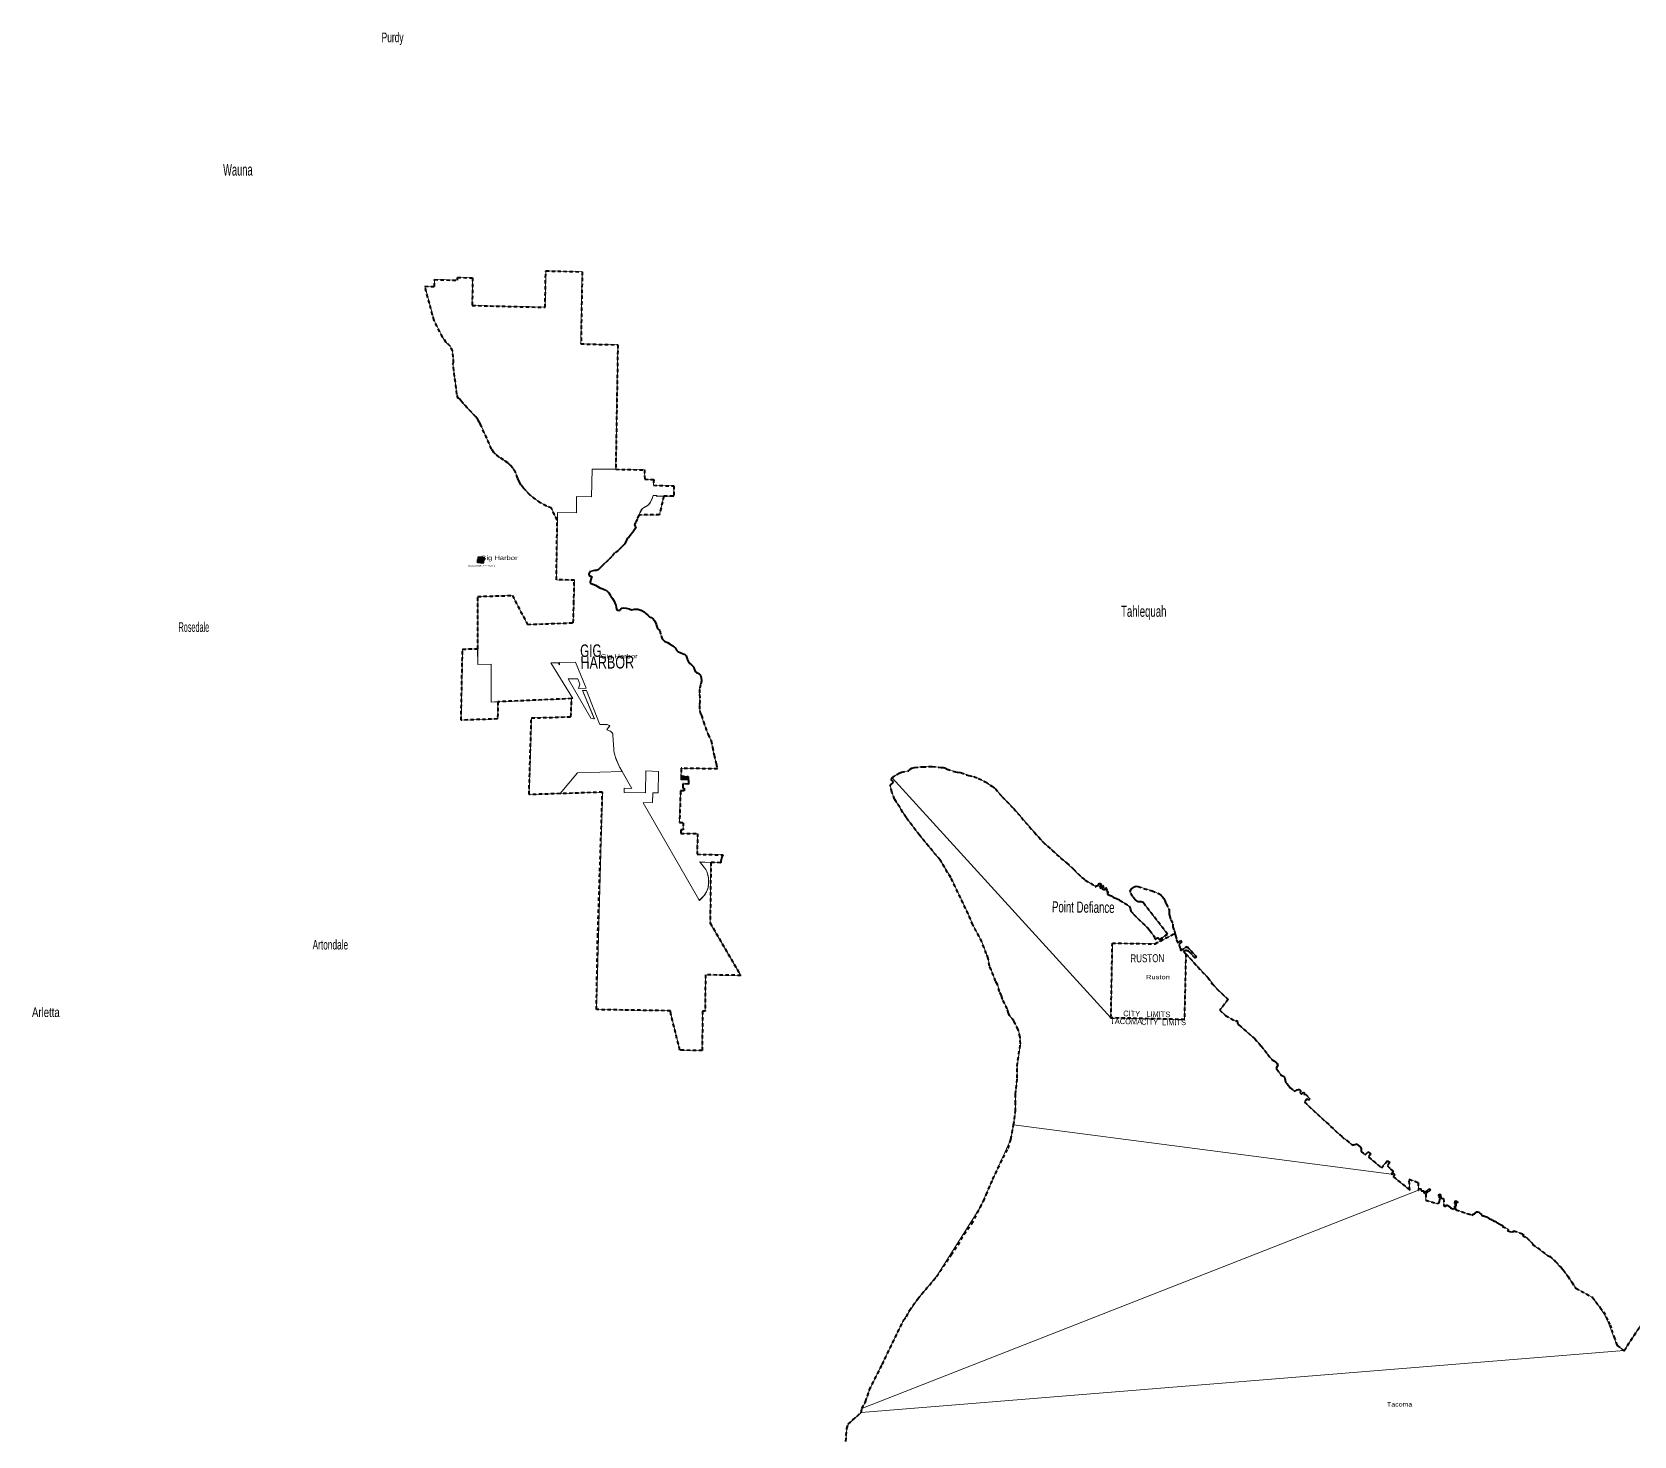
# Model space of a CAD drawing. Header units: feet. Extents: x -903180 to 1023491, y -707744 to 564635.
# Drawn here: x -416854 to -358892, y -87321 to -36526 of the extents above; entities that cross this region are included whole.
import ezdxf

# ---------------------------------------------------------------- set-up
doc = ezdxf.new("R2010")
doc.units = ezdxf.units.FT
doc.header["$LTSCALE"] = 80
doc.header["$PDMODE"] = 32
doc.header["$PDSIZE"] = 40
doc.linetypes.add('SHORT_DASHED', pattern=[2.7, 1.5, -1.2])
for name, color, linetype, lineweight in [('1', 7, 'Continuous', 13), ('13', 7, 'SHORT_DASHED', 40), ('58', 7, 'Continuous', 13)]:
    doc.layers.add(name, color=color, linetype=linetype, lineweight=lineweight)
for name, color, linetype in [('14', 7, 'Continuous'), ('15', 7, 'Continuous'), ('16', 7, 'Continuous'), ('36', 7, 'Continuous')]:
    doc.layers.add(name, color=color, linetype=linetype)

msp = doc.modelspace()

# ---------------------------------------------------------------- hatches: boundary and pattern name
at = {"layer": '58'}
for points in [[(-400727.32, -55527.46), (-400501.28, -55527.46), (-400503.38, -55731.26), (-400728.52, -55733.23)], [(-393113.88, -63582.83), (-393359.17, -63579.92), (-393375.99, -63579.72), (-393375.33, -63559.68), (-393371.77, -63453.26), (-393110.09, -63455.85)]]:
    msp.add_hatch(color=256, dxfattribs=at).paths.add_polyline_path(points)

# ---------------------------------------------------------------- linework, layer by layer
at = {"layer": '13'}
for p, q in [((-395048.52, -54513.19), (-395122.4, -54631.89)), ((-392706.46, -60890.79), (-392695.89, -61082.29)), ((-377112.51, -67649.14), (-377115.97, -67615.9))]:
    msp.add_line(p, q, dxfattribs=at)
for points in [[(-392292.65, -66567.79), (-392317.4, -68766.42), (-391211.24, -70657.54), (-392488.47, -70637.2), (-392503.33, -71957.14), (-392594.4, -71953.06), (-392605.96, -73378.81), (-393414.44, -73360.85), (-393745.55, -72042.84), (-393755.26, -71938.44), (-396433.81, -71894.56), (-396386.12, -69255.11), (-396215.39, -64027.48), (-397746.49, -64082.11), (-398870.92, -64115.81), (-398786.64, -61344.18), (-397354.79, -61300.27), (-397332.69, -60644.52), (-399996.54, -60757.64), (-400008.91, -61378.53), (-401330.05, -61422.69), (-401278.88, -58854.55), (-400726.4, -58836.08), (-400727.69, -58618.76), (-400728.93, -56947.92), (-399475.38, -56911.17), (-398928.72, -57958.91), (-397269.37, -57901.75), (-397252.3, -57202.04), (-397231.72, -56358.06), (-397881.43, -56339.84), (-397850.64, -54190.95), (-398062.19, -53756.79), (-398244.81, -53674.46), (-398452.34, -53559.59), (-398641.15, -53432.63), (-398837.54, -53269.51), (-399014.62, -53087.98), (-399068.67, -53027.12), (-399151, -52917.25), (-399221.8, -52798.68), (-399279.04, -52675.05), (-399366.23, -52455.75), (-399462.49, -52302.39), (-399542.79, -52204.65), (-399632.88, -52115.84), (-399791.56, -52008.89), (-399956.24, -51903.02), (-400085.64, -51797.15), (-400144.45, -51738.34), (-400223.85, -51614.83), (-400597.33, -50785.54), (-400631.15, -50713.49), (-400673.79, -50625.27), (-400726.73, -50548.81), (-400800.25, -50447.35), (-400942.88, -50295.9), (-401114.18, -50118.72), (-401257.17, -49962.89), (-401319.28, -49893.46), (-401396.52, -49776.46), (-401434.32, -49789.61), (-401481.34, -49625.64), (-401625.87, -48513.06), (-401599.41, -48498.36), (-401637.64, -48066.07), (-401720.67, -47890.47), (-401868.14, -47753.61), (-402000.36, -47560.25), (-402306.14, -46962.32), (-402644.67, -45726.51), (-402292.36, -45735.38), (-402288.06, -45485.41), (-401463.29, -45506.18), (-401461.57, -45406.19), (-400911.72, -45420.04), (-400928.94, -46419.93), (-398289.7, -46486.41), (-398266.97, -45166.56), (-396947.34, -45199.8), (-396992.29, -47809.49), (-395659.4, -47843.07), (-395735.22, -52345.43), (-394698.6, -52367.33), (-394686.3, -52707.83), (-394360.43, -52716.98), (-394364.46, -52926.19), (-393636.4, -52950.64), (-393637.34, -53313.05), (-393637.36, -53322.64), (-393657.39, -53322.58), (-393996.58, -53321.54), (-394156.82, -53997.94), (-394902.79, -54000.08), (-394959.43, -54147.36)], [(-394959.43, -54147.36), (-395017.34, -54270.53), (-395056.04, -54356), (-395032.78, -54386.83), (-395005.84, -54429.85), (-395048.52, -54513.19)], [(-395122.4, -54631.89), (-395197.78, -54732.43), (-395258.32, -54807.21), (-395317.93, -54849.82), (-395357.11, -54951.38), (-395428.75, -55062.08), (-395538.73, -55175.73), (-395650.44, -55279.28), (-395776.22, -55382.43), (-395888.74, -55514.13), (-396003.09, -55639.74), (-396135.13, -55750.76), (-396222.23, -55838.89), (-396307.38, -55929.09), (-396373.32, -55981.59), (-396446.43, -56003.69), (-396500.86, -56006.18), (-396632.71, -56040.73), (-396673.4, -56055.69), (-396707.56, -56123.17), (-396707.24, -56181.55), (-396645.58, -56207.43), (-396588.47, -56251.3), (-396620.09, -56300.73), (-396661.68, -56416.3), (-396658.76, -56454.62), (-396642.9, -56463.12), (-396565.49, -56501.52), (-396472.07, -56542.38), (-396406.56, -56574.41), (-396307.54, -56631.53), (-396199.91, -56668.76), (-396068.78, -56728.8), (-395988.76, -56815.58), (-395905.69, -56936.66), (-395851.69, -57018.68), (-395794.31, -57122.94), (-395756.53, -57208.53), (-395730.04, -57267.64), (-395713.74, -57330.49), (-395705.38, -57389.1), (-395692.58, -57433.74), (-395626.66, -57451.69), (-395579.99, -57438.91), (-395555.38, -57423.49), (-395533.88, -57375.79), (-395460.89, -57357.71), (-395356.7, -57374.72), (-395248.6, -57395.87), (-395169.01, -57428.29), (-395108.43, -57421.95), (-395049.64, -57407.49), (-394936.82, -57404.62), (-394815.28, -57448.28), (-394710.06, -57499.54), (-394643.31, -57557.77), (-394570.86, -57628.22), (-394510.18, -57688.3), (-394446.4, -57710.22), (-394381.47, -57762.36), (-394321.45, -57844.54), (-394266.37, -57958.8), (-394248.29, -58029.76), (-394218.31, -58107.08), (-394189.13, -58142.12), (-394139.89, -58179.73), (-394095.24, -58376.21), (-394054.07, -58484.04), (-393969.73, -58560.88), (-393864.69, -58618.16), (-393747.82, -58683.84), (-393635.14, -58755.44), (-393570.39, -58813.61), (-393540.53, -58894.95), (-393485.37, -58936.75), (-393374.01, -58984.16), (-393250.64, -59033.91), (-393179.86, -59092.25), (-393147.09, -59211.92), (-393113.14, -59291.37), (-393050.93, -59367.58), (-392998.19, -59423.41), (-392911.89, -59502.31), (-392891.51, -59563.27), (-392862.01, -59656.68), (-392806.79, -59696.47), (-392731.34, -59732.8), (-392670.62, -59790.86), (-392643.18, -59886.22), (-392630.41, -60001.31), (-392664.83, -60147.27), (-392708.04, -60319.15), (-392703.17, -60498.41), (-392687.79, -60732.32), (-392706.46, -60890.79)], [(-392695.89, -61082.29), (-392673.79, -61153.36), (-392632.39, -61253.15), (-392560.4, -61478.57), (-392487.95, -61687.9), (-392390.62, -61942.22), (-392284.38, -62166.6), (-392230.9, -62405.59), (-392184.09, -62657.52), (-392178.65, -62686.82), (-392100.99, -62994.92), (-392052.45, -63188.09), (-393351.47, -63165.2), (-393362.37, -63165.01), (-393363.03, -63184.85), (-393371.77, -63453.26), (-393110.09, -63455.85), (-393113.88, -63582.83), (-393097.47, -63583.02), (-393098.04, -63602.48), (-393101.32, -63712.93), (-393101.92, -63732.98), (-393125.9, -63732.69), (-393281.93, -63730.85), (-393301.94, -63730.61), (-393302.52, -63750.37), (-393305.93, -63864.95), (-393306.39, -63880.57), (-393286.52, -63880.8), (-393276.43, -63880.92), (-393256.38, -63881.16), (-393257.02, -63902.74), (-393258.75, -63961.06), (-393259.35, -63981.13), (-393284.92, -63980.82), (-393369.27, -63979.82), (-393389.13, -63979.59), (-393389.93, -64003.74), (-393426.9, -65129.24), (-393292.86, -65131.42), (-393299.47, -65386.51), (-393374.01, -65388.44), (-393376.3, -65518.78), (-392771.88, -65529.42), (-392792.4, -66274.16), (-391855.67, -66297.87), (-391853.89, -66302.94), (-391853.52, -66306.53), (-391853.52, -66310.13), (-391853.9, -66313.71), (-391854.65, -66317.23), (-391855.77, -66320.66), (-391857.24, -66323.95), (-391859.04, -66327.06), (-391861.16, -66329.97), (-391863.57, -66332.65), (-391866.25, -66335.06), (-391869.17, -66337.17), (-391871.72, -66338.65), (-391892.38, -66382.19), (-391908.71, -66428.59), (-391920.1, -66476.45), (-391926.42, -66525.24), (-391927.23, -66558.55), (-391927.49, -66580.24), (-391947.47, -66579.56), (-392292.65, -66567.79)], [(-385319.77, -83133.18), (-385215.49, -83012.37), (-385103.51, -82776.38), (-384807.22, -82353.68), (-384125.18, -81554.23), (-383600.38, -80766.42), (-383345.8, -80415.58), (-383128.98, -80024.09), (-382849, -79638.14), (-382549.96, -79053.74), (-382421.9, -78829.17), (-382333.84, -78595.37), (-382093.13, -78026.18), (-381719.73, -77257.61), (-381537.5, -76914.88), (-381436.39, -76577.97), (-381339, -76068.24), (-381273.95, -75567.26), (-381270.05, -75295.14), (-381266.06, -74958.94), (-381266.06, -74958.94), (-381206.05, -74366.28), (-381213.5, -73938.5), (-381093.22, -73138.5), (-381103.03, -72886.61), (-381178.88, -72615.55), (-381332.14, -72306.79), (-381480.64, -72111.85), (-381523.81, -72018.25), (-381570.92, -71865.67), (-381738.86, -71516.17), (-381779.22, -71381.64), (-381845.95, -71244.35), (-381920.36, -70990.95), (-381990.91, -70865.51), (-382150.36, -70450.7), (-382212.16, -70320.66), (-382254.95, -70042.35), (-382328.15, -69863.77), (-382484.77, -69443.75), (-382812.44, -68824.92), (-382979.29, -68430.35), (-383613.2, -67116.52), (-383994.22, -66488.31), (-384748.01, -65581.58), (-385228.44, -64941.07), (-385642.15, -64281.1), (-385739.86, -64024.59), (-385800.44, -63770.92), (-385783.4, -63751.31), (-385743.63, -63727.59), (-385716.76, -63705.92), (-385700.76, -63684.02), (-385701.39, -63663.6), (-385725.24, -63625.73), (-385746.72, -63600.52), (-385757.22, -63581.55), (-385757.56, -63561.27), (-385748.3, -63535.65), (-385727.28, -63508.9), (-385569.09, -63386.45), (-385481.8, -63335.82), (-385390.49, -63308.35), (-385143.46, -63256.7), (-385116.22, -63237.26), (-385080.71, -63189.88), (-385020.95, -63161.32), (-384924.5, -63134.37), (-384627.46, -63109.65), (-384281.66, -63097.86), (-383959.76, -63140.79), (-383886.86, -63133.23), (-383826.3, -63153.42), (-383746.03, -63191.01), (-383446.04, -63296.44), (-383376.95, -63304.17), (-383253.02, -63312.57), (-383048.25, -63405.75), (-382962.96, -63423.47), (-382782.04, -63460.63), (-382604.15, -63530.41), (-382365.61, -63659.84), (-382125.87, -63809.24), (-381992.2, -63903.15), (-381750.74, -64197.34), (-381334.37, -64621.92), (-381058.05, -64944.92), (-380585.44, -65488.63), (-380266.44, -65837.37), (-379643.01, -66415.11), (-379418.5, -66586.45), (-379169.16, -66811.4)], [(-379169.16, -66811.4), (-378873.01, -67109.74), (-378742.76, -67210.63), (-378356.42, -67450.86), (-378328.7, -67397.3), (-378285.21, -67424.69), (-378225.91, -67323.72), (-378172.3, -67349.37), (-378220.34, -67478.84), (-378187.09, -67511.99), (-378125.67, -67407.05), (-378086.2, -67434.32), (-378129.22, -67529.71), (-378041.42, -67556.33), (-378005.08, -67482.89), (-377959.87, -67520.39), (-377988, -67588.03), (-377910.96, -67638.51), (-377954.95, -67697.64), (-377938.18, -67721.01), (-377916.07, -67734.87), (-377889.93, -67747.17), (-377804.21, -67778.42), (-377733.1, -67829.14), (-377709.03, -67842.13), (-377682.44, -67851.15), (-377613.2, -67870.04), (-377504.76, -67929.55), (-377159.66, -68147.84), (-377122.81, -68220.64), (-377092.85, -68329.37), (-376987.39, -68458.74), (-376473.95, -68963.5), (-376407.84, -69033.5), (-376270.23, -69217.37), (-376248.57, -69246.85), (-376242.46, -69280.87), (-376238.62, -69302.26), (-376226.09, -69326.28), (-376212.31, -69345.06), (-376204.2, -69351.78), (-376197.07, -69353.33), (-376190.19, -69349.29), (-376159.37, -69311.11), (-376134.44, -69298.72), (-376119.57, -69295.23), (-376108.8, -69298.21), (-376075.3, -69349.66), (-376068.68, -69352.66), (-376059.02, -69352.46), (-376038.71, -69349.7), (-375769.03, -69159.98), (-376615.09, -68071.48), (-376651.55, -68015.18), (-376724.93, -67994.92), (-376825.72, -67991.2), (-376933.78, -67921.23), (-377039.63, -67794.44), (-377112.51, -67649.14)], [(-377115.97, -67615.9), (-377078.62, -67542.93), (-376974.45, -67457.98), (-376899.66, -67432.56), (-376833.74, -67442.88)], [(-376833.74, -67442.88), (-376624.32, -67512.96), (-376321.56, -67599.47), (-376073.73, -67709.59)], [(-376073.73, -67709.59), (-375993.32, -67768.64), (-375947.79, -67815.49), (-375907.42, -67870.58), (-375868.04, -67947.49), (-375820.18, -68068.69), (-375723.64, -68243.61), (-375711.34, -68281.37), (-375707.74, -68339.37)], [(-375707.74, -68339.37), (-375709.39, -68426.52), (-375696.25, -68490.59), (-375645.02, -68649.48), (-375572.48, -68798.14), (-375581.28, -68898.74), (-375522.31, -69041.12), (-375501.56, -69136.03)], [(-375107.25, -69875.6), (-374313.16, -70736.6), (-374152.98, -70963.15), (-373976.27, -71157.09), (-373578.19, -71524.4), (-373878.49, -71915.92), (-373666.47, -72104.84), (-373305.88, -72310.4), (-373244.91, -72292.69), (-373233.33, -72386.52), (-373179.87, -72453.83), (-372614.4, -72952.33), (-372381.7, -73206.35), (-372135.38, -73515.88), (-371984.74, -73707.89), (-371918.85, -73742.89), (-371814.6, -73836.19), (-371779.88, -73896.75), (-371801.07, -73952.36), (-371836.27, -74019.47), (-371807.92, -74051.69), (-371654.73, -74270), (-371611.42, -74294.01), (-371569.91, -74315.21), (-371537.77, -74343.68), (-371523.08, -74392.22), (-371499.69, -74525.1), (-371443.37, -74580.33), (-371389, -74646.24), (-371358.73, -74690.77), (-371334.02, -74719.53), (-371191.2, -74829.35), (-371149.44, -74840.09), (-371073.63, -74802.97), (-371024.79, -74790.02), (-370988.88, -74790.21), (-370955.59, -74815.74), (-370951.88, -74844.69), (-370965.05, -74907.92), (-370922.86, -74951.16), (-370847.29, -74884)], [(-370847.29, -74884), (-370811.58, -74912.81), (-370828.08, -74936.68), (-370808.57, -74973.27), (-370774.09, -74955.74), (-370616.06, -75125.6)], [(-370616.06, -75125.6), (-370657.06, -75171.21), (-370712.55, -75121.92), (-370817.11, -75238.92), (-369466.57, -76490.55), (-369073.55, -76799.38), (-368949.01, -76756.31), (-368861.38, -76812.65), (-368791.55, -76877.16), (-368762.57, -76930.16), (-368756.92, -77031.51), (-368612.04, -77151.18), (-368516.58, -77046.61), (-368417.1, -77110.75), (-368491.53, -77230.29), (-368031.57, -77622.83), (-367816.06, -77368.82), (-367724.45, -77422.76), (-367811.06, -77548.12), (-367696.34, -77662.87), (-367591.18, -77747.23), (-367667.28, -77846.6), (-367649.36, -77856.98), (-367616.46, -77815.26), (-367544.97, -77868.86), (-367602.46, -77938.33), (-367001.3, -78425.94), (-367026.74, -78028.83), (-366701.04, -78155.28), (-366689.57, -78427.31), (-366671.47, -78427.63), (-366666.52, -78373.34), (-366602.22, -78376.47), (-366587.36, -78449.21), (-366488.9, -78454.94), (-366490.23, -78533.45), (-366468.02, -78527.8), (-366318.6, -78375.33), (-366258.99, -78418.65), (-366314.24, -78474.07)], [(-363925.88, -79553.28), (-363819.51, -79619.76), (-363786.26, -79640.59), (-363714.68, -79671.81), (-363669.21, -79694.54), (-363651.11, -79705.48), (-363639.16, -79716.43), (-363636.06, -79724.63), (-363641.5, -79735.62), (-363648.64, -79742.45), (-363443.11, -79838.63), (-363466.12, -79890.58), (-363324.42, -79955.46), (-363309.73, -79919.47), (-363265.76, -79936.34), (-363240.98, -79898.51), (-362893.07, -80019.31), (-362914.24, -80081.36), (-362766.4, -80140.31), (-362768.68, -80156.37), (-362546.97, -80365.6), (-362559.45, -80389.54), (-361973.61, -80830.6), (-361949.21, -80814.91), (-361725.16, -81004.04), (-361593.17, -81167.41), (-361521.98, -81223.45), (-361447.24, -81313.6), (-361289.66, -81541.78), (-361139.24, -81755.73), (-360995.84, -81973.67), (-360995.84, -81973.67), (-360393.36, -82305.96), (-360268.12, -82465.03), (-360116.7, -82679.99), (-359996.38, -82826.47), (-359891.32, -83017.17), (-359822.73, -83180.25), (-359758.07, -83309.63), (-359702.35, -83480.26), (-359617.44, -83726.74), (-359501.61, -84051.2), (-359244.15, -84233.09), (-354787.37, -77437.87)], [(-366314.24, -78474.07), (-366326.1, -78461.79), (-366426.37, -78562.75), (-366423.44, -78784.81), (-366001.95, -78916.43), (-365991.41, -78888.42), (-365957.51, -78905.11), (-365944.56, -78852.98), (-365924.58, -78861.38), (-365911.66, -78692.47), (-365951.53, -78671.64), (-365932.85, -78637.73), (-365958.82, -78627.21), (-365931.65, -78567.28), (-365885.72, -78586.2), (-365879.79, -78711.14), (-365777.52, -78729.02), (-365771.91, -78990.88), (-365693.93, -79018.41), (-365676.9, -78962.32), (-365573.08, -79008.42), (-365573.33, -79022.5), (-365529.46, -79045.42), (-365533.76, -79061.45), (-365384.01, -79126.46), (-365364.57, -78810.66), (-365286.45, -78830.14), (-365277.26, -78880.63), (-365337.69, -78885.63), (-365333.88, -79135.38), (-364754.66, -79330.98), (-364694.45, -79298.23), (-364659.62, -79284.23), (-364628, -79256.39), (-364607.52, -79228.95), (-364584.26, -79212.36), (-364550.98, -79206.96), (-364502.12, -79225.34), (-364457.62, -79268.7), (-364407.19, -79308.61), (-364373.65, -79350.94), (-364339.4, -79362.27), (-364218.65, -79392.08)], [(-364218.65, -79392.08), (-364198.09, -79403.32), (-364170.4, -79424.63), (-364145.7, -79446.48), (-364132.58, -79457.46)], [(-364132.58, -79457.46), (-364124.84, -79462.52), (-364114.25, -79466.64)], [(-364114.25, -79466.64), (-364105.3, -79468.65), (-364089.15, -79471.04)], [(-364089.15, -79471.04), (-364079.18, -79472.74), (-364072.08, -79474.53), (-364060.06, -79479.87)], [(-364060.06, -79479.87), (-364039.37, -79495.51), (-364015.63, -79513.29), (-363979.2, -79534.1), (-363955.26, -79545.76), (-363925.88, -79553.28)], [(-387407.85, -87520.95), (-387375.01, -87052.09), (-387321.62, -86895.03), (-386853.79, -86470.97), (-386830.39, -86330.65), (-386699.02, -86081.2), (-386553.41, -85653.94), (-386089.34, -84731.6), (-385319.77, -83133.18)]]:
    msp.add_lwpolyline(points, dxfattribs=at)
for points in [[(-400727.32, -55527.46), (-400501.28, -55527.46), (-400503.38, -55731.26), (-400728.52, -55733.23)], [(-375107.25, -69875.6), (-375158.77, -72252.79), (-377814.06, -72192.92), (-377765.54, -69486.93), (-376220.26, -69516.75), (-375504.69, -69138.3), (-375501.56, -69136.03), (-375482.76, -69214.34), (-375438.87, -69366.52), (-375418.67, -69433.5), (-375377.89, -69484.97), (-375288.55, -69388.86), (-375253.85, -69442.17), (-375357.52, -69545.92), (-375348.05, -69566.31), (-375341.23, -69608.77), (-375322.05, -69641.51), (-375304.7, -69668.16), (-375296.28, -69724.74), (-375295.29, -69761.56), (-375061.36, -69606.59), (-374716.11, -69986.63), (-374774, -70039.34), (-374919.94, -69866.17), (-374984.5, -69801.96), (-374999.77, -69790.67), (-375016.14, -69781.03), (-375033.42, -69773.16), (-375051.44, -69767.14), (-375069.98, -69763.03), (-375088.85, -69760.88), (-375107.84, -69760.72), (-375126.75, -69762.54), (-375145.36, -69766.33), (-375163.47, -69772.05), (-375180.88, -69779.63), (-375189.31, -69784.11)]]:
    msp.add_lwpolyline(points, close=True, dxfattribs=at)
at = {"layer": '58'}
msp.add_line((-394156.31, -53995.78), (-394150.36, -53997.92), dxfattribs=at)
for points in [[(-396592.03, -52338.9), (-396609.43, -53342.54), (-397152.86, -53333.62), (-397159.29, -53920.63), (-397843.5, -53911.51), (-397848.42, -54198.67), (-398060.16, -53761.96), (-398082.21, -53745.79), (-398254.25, -53669.33), (-398445.4, -53561.99), (-398630.67, -53439.95), (-398777.7, -53314.96), (-398873.27, -53237.03), (-398962.97, -53139.99), (-399049.72, -53050.29), (-399132.06, -52945.9), (-399199.7, -52840.03), (-399235.36, -52770.18), (-399296.01, -52634.17), (-399366.23, -52455.75), (-399462.49, -52302.39), (-399632.88, -52115.84), (-399791.56, -52008.89), (-399956.24, -51903.02), (-400144.45, -51738.34), (-400144.45, -51738.34), (-400223.85, -51614.83), (-400592.89, -50800.24), (-400670.82, -50625.27), (-400795.8, -50454.7), (-400881.08, -50362.06), (-401107.52, -50126.8), (-401319.28, -49893.46), (-401319.28, -49893.46), (-401396.52, -49776.46), (-401434.32, -49789.61), (-401481.34, -49625.64), (-401625.87, -48513.06), (-401599.41, -48498.36), (-401637.64, -48066.07), (-401720.67, -47890.47), (-401868.14, -47753.61), (-402000.36, -47560.25), (-402000.36, -47560.25), (-402306.14, -46962.32), (-402644.67, -45726.51), (-402292.36, -45735.38), (-402288.06, -45485.41), (-401463.29, -45506.18), (-401461.57, -45406.19), (-400911.72, -45420.04), (-400928.94, -46419.93), (-398289.7, -46486.41), (-398266.97, -45166.56), (-396947.34, -45199.8), (-396992.29, -47809.49), (-395659.4, -47843.07), (-395735.22, -52345.43)], [(-400727.32, -55527.46), (-400501.28, -55527.46), (-400503.38, -55731.26), (-400728.52, -55733.23)], [(-399996.45, -60753.52), (-400243.48, -60768.2), (-400239.62, -59396.14), (-400722.94, -59414.6), (-400732.98, -58836.3), (-401278.88, -58854.55), (-401330.05, -61422.69), (-400003.97, -61378.36)], [(-397452.55, -59932.54), (-396630.15, -61345.35), (-396503.67, -61380.58), (-396940.56, -60351.6), (-396786.54, -60348.46), (-396316.85, -61561.41), (-396308.58, -61582.77), (-396050, -61581.94), (-395944.68, -61623.62), (-396044.69, -61746.81), (-396061.49, -61767.5), (-395958.92, -61806.55), (-395915.43, -61829.3), (-395887.39, -61852.91), (-395864.88, -61881.84), (-395856.01, -61897.91), (-395844.15, -61930.37), (-395838.23, -61970.37), (-395802.79, -62489.45), (-395797.57, -62529.45), (-395797.57, -62529.45), (-395797.57, -62529.45), (-395763.97, -62692.77), (-395730.12, -62803.99), (-395722.96, -62827.51), (-395604.69, -63090.86), (-395585.26, -63130.86), (-395506.58, -63279.63), (-397114.43, -63327.83), (-397746.49, -64082.11), (-398870.92, -64115.81), (-398786.64, -61344.18), (-397354.79, -61300.27), (-397332.69, -60644.52), (-397282.46, -60641.61), (-398077.15, -59353.9), (-397816.05, -59344.85), (-397768.53, -59420.87), (-397768.8, -59339.93), (-397184.81, -59324.22), (-396804.41, -60264.84), (-397082.5, -60272.5), (-397027.6, -60123.17), (-397104.99, -59922.98)], [(-377889.93, -67747.17), (-377804.21, -67778.42), (-377682.44, -67851.15), (-377613.2, -67870.04), (-377504.76, -67929.55), (-377159.66, -68147.84), (-377122.81, -68220.64), (-377092.85, -68329.37), (-376987.39, -68458.74), (-376473.95, -68963.5), (-376407.84, -69033.5), (-376248.57, -69246.85), (-376238.62, -69302.26), (-376226.09, -69326.28), (-376212.31, -69345.06), (-376197.07, -69353.33), (-376159.37, -69311.11), (-376134.44, -69298.72), (-376119.57, -69295.23), (-376108.8, -69298.21), (-376075.3, -69349.66), (-376068.68, -69352.66), (-376038.71, -69349.7), (-375769.03, -69159.98), (-376615.09, -68071.48), (-376651.55, -68015.18), (-376724.93, -67994.92), (-376825.72, -67991.2), (-376933.78, -67921.23), (-377039.63, -67794.44), (-377112.51, -67649.14), (-377115.97, -67615.9), (-377078.62, -67542.93), (-376974.45, -67457.98), (-376899.66, -67432.56), (-376833.74, -67442.88), (-376321.56, -67599.47), (-376073.73, -67709.59), (-375993.32, -67768.64), (-375947.79, -67815.49), (-375907.42, -67870.58), (-375820.18, -68068.69), (-375711.34, -68281.37), (-375707.74, -68339.37), (-375709.39, -68426.52), (-375696.25, -68490.59), (-375645.02, -68649.48), (-375572.48, -68798.14), (-375581.28, -68898.74), (-375522.31, -69041.12), (-375501.56, -69136.03), (-376220.26, -69516.75), (-377765.54, -69486.93), (-377814.06, -72192.92), (-385727.28, -63508.9), (-385569.09, -63386.45), (-385390.49, -63308.35), (-385143.46, -63256.7), (-385143.46, -63256.7), (-385080.71, -63189.88), (-384924.5, -63134.37), (-384627.46, -63109.65), (-384281.66, -63097.86), (-383959.76, -63140.79), (-383886.86, -63133.23), (-383746.03, -63191.01), (-383446.04, -63296.44), (-383253.02, -63312.57), (-382962.96, -63423.47), (-382782.04, -63460.63), (-382604.15, -63530.41), (-382365.61, -63659.84), (-381992.2, -63903.15), (-381750.74, -64197.34), (-381334.37, -64621.92), (-381058.05, -64944.92), (-380585.44, -65488.63), (-380266.44, -65837.37), (-379418.5, -66586.45), (-378873.01, -67109.74), (-378742.76, -67210.63), (-378356.42, -67450.86), (-378328.7, -67397.3), (-378285.21, -67424.69), (-378225.91, -67323.72), (-378172.3, -67349.37), (-378220.34, -67478.84), (-378187.09, -67511.99), (-378125.67, -67407.05), (-378086.2, -67434.32), (-378129.22, -67529.71), (-378041.42, -67556.33), (-378005.08, -67482.89), (-377959.87, -67520.39), (-377988, -67588.03), (-377910.96, -67638.51), (-377954.95, -67697.64), (-377916.07, -67734.87)], [(-392317.4, -68766.42), (-391211.24, -70657.54), (-392488.47, -70637.2), (-392503.33, -71957.14), (-392594.4, -71953.06), (-392605.96, -73378.81), (-393414.44, -73360.85), (-393745.55, -72042.84), (-393755.26, -71938.44), (-396433.81, -71894.56), (-396215.39, -64027.48), (-397746.49, -64082.11), (-397114.43, -63327.83), (-395506.58, -63279.63), (-395150.83, -63890.2), (-395432.78, -63886.35), (-395434.47, -64037.14), (-394661.33, -64047.7), (-394647.14, -63261.6), (-394192.86, -63284.41), (-394198.06, -64054.04), (-394397.39, -64053.58), (-394398.4, -64405.71), (-394746.89, -64414.05), (-392729.82, -67912.5), (-392707.26, -67944.91), (-392633.02, -67870.67), (-392535.58, -67768.59), (-392451.28, -67628.6), (-392395.16, -67474.69), (-392372.27, -67312.48), (-392378.9, -67137.39), (-392411.41, -66979.21), (-392439.87, -66903.53), (-392476.09, -66831.24), (-392519.67, -66763.14), (-392618.01, -66645.86), (-392696.2, -66554.03), (-392292.65, -66567.79)], [(-393113.88, -63582.83), (-393359.17, -63579.92), (-393375.99, -63579.72), (-393375.33, -63559.68), (-393371.77, -63453.26), (-393110.09, -63455.85)], [(-385727.28, -63508.9), (-385748.3, -63535.65), (-385757.22, -63581.55), (-385725.24, -63625.73), (-385701.39, -63663.6), (-385700.76, -63684.02), (-385716.76, -63705.92), (-385743.63, -63727.59), (-385783.4, -63751.31), (-385800.44, -63770.92), (-385739.86, -64024.59), (-385642.15, -64281.1), (-385228.44, -64941.07), (-384748.01, -65581.58), (-383994.22, -66488.31), (-383613.2, -67116.52), (-382979.29, -68430.35), (-382812.44, -68824.92), (-382484.77, -69443.75), (-382254.95, -70042.35), (-382212.16, -70320.66), (-382150.36, -70450.7), (-381990.91, -70865.51), (-381920.36, -70990.95), (-381845.95, -71244.35), (-381779.22, -71381.64), (-381738.86, -71516.17), (-381570.92, -71865.67), (-381523.81, -72018.25), (-381480.64, -72111.85), (-381332.14, -72306.79), (-381178.88, -72615.55), (-381103.03, -72886.61), (-381093.22, -73138.5), (-381213.5, -73938.5), (-381206.05, -74366.28), (-381266.06, -74958.94), (-381273.95, -75567.26), (-381339, -76068.24), (-367667.28, -77846.6), (-367591.18, -77747.23), (-367696.34, -77662.87), (-367811.06, -77548.12), (-367724.45, -77422.76), (-367816.06, -77368.82), (-368031.57, -77622.83), (-368491.53, -77230.29), (-368417.1, -77110.75), (-368516.58, -77046.61), (-368612.04, -77151.18), (-368756.92, -77031.51), (-368791.55, -76877.16), (-368861.38, -76812.65), (-368949.01, -76756.31), (-369073.55, -76799.38), (-369466.57, -76490.55), (-370817.11, -75238.92), (-370712.55, -75121.92), (-370657.06, -75171.21), (-370616.06, -75125.6), (-370774.09, -74955.74), (-370808.57, -74973.27), (-370828.08, -74936.68), (-370811.58, -74912.81), (-370847.29, -74884), (-370922.86, -74951.16), (-370965.05, -74907.92), (-370951.88, -74844.69), (-370955.59, -74815.74), (-370988.88, -74790.21), (-371024.79, -74790.02), (-371149.44, -74840.09), (-371191.2, -74829.35), (-371334.02, -74719.53), (-371358.73, -74690.77), (-371499.69, -74525.1), (-371537.77, -74343.68), (-371569.91, -74315.21), (-371654.73, -74270), (-371836.27, -74019.47), (-371801.07, -73952.36), (-371779.88, -73896.75), (-371814.6, -73836.19), (-371918.85, -73742.89), (-371984.74, -73707.89), (-372135.38, -73515.88), (-372381.7, -73206.35), (-372614.4, -72952.33), (-373179.87, -72453.83), (-373233.33, -72386.52), (-373244.91, -72292.69), (-373305.88, -72310.4), (-373666.47, -72104.84), (-373878.49, -71915.92), (-373578.19, -71524.4), (-373976.27, -71157.09), (-374313.16, -70736.6), (-375107.25, -69875.6), (-375158.77, -72252.79), (-377814.06, -72192.92)], [(-386553.41, -85653.94), (-385319.77, -83133.18), (-384807.22, -82353.68), (-384125.18, -81554.23), (-382549.96, -79053.74), (-382093.13, -78026.18), (-381436.39, -76577.97), (-381339, -76068.24), (-367667.28, -77846.6), (-367649.36, -77856.98), (-367616.46, -77815.26), (-367544.97, -77868.86), (-367602.46, -77938.33), (-367001.3, -78425.94), (-367026.74, -78028.83), (-366701.04, -78155.28), (-366689.57, -78427.31), (-386830.39, -86330.65), (-386699.02, -86081.2)], [(-362546.97, -80365.6), (-362559.45, -80389.54), (-361973.61, -80830.6), (-361949.21, -80814.91), (-361725.16, -81004.04), (-361593.17, -81167.41), (-361521.98, -81223.45), (-361289.66, -81541.78), (-360995.84, -81973.67), (-360393.36, -82305.96), (-360116.7, -82679.99), (-359891.32, -83017.17), (-359501.61, -84051.2), (-359244.15, -84233.09), (-386853.79, -86470.97), (-386830.39, -86330.65), (-366689.57, -78427.31), (-366671.47, -78427.63), (-366666.52, -78373.34), (-366602.22, -78376.47), (-366587.36, -78449.21), (-366488.9, -78454.94), (-366490.23, -78533.45), (-366468.02, -78527.8), (-366318.6, -78375.33), (-366258.99, -78418.65), (-366314.24, -78474.07), (-366326.1, -78461.79), (-366426.37, -78562.75), (-366423.44, -78784.81), (-366001.95, -78916.43), (-365991.41, -78888.42), (-365957.51, -78905.11), (-365957.51, -78905.11), (-365944.56, -78852.98), (-365939.66, -78852.55), (-365924.58, -78861.38), (-365911.66, -78692.47), (-365951.53, -78671.64), (-365932.85, -78637.73), (-365958.82, -78627.21), (-365931.65, -78567.28), (-365885.72, -78586.2), (-365879.79, -78711.14), (-365777.52, -78729.02), (-365771.91, -78990.88), (-365693.93, -79018.41), (-365676.9, -78962.32), (-365573.08, -79008.42), (-365573.33, -79022.5), (-365529.46, -79045.42), (-365533.76, -79061.45), (-365384.01, -79126.46), (-365364.57, -78810.66), (-365286.45, -78830.14), (-365277.26, -78880.63), (-365337.69, -78885.63), (-365333.88, -79135.38), (-364754.66, -79330.98), (-364694.45, -79298.23), (-364659.62, -79284.23), (-364628, -79256.39), (-364607.52, -79228.95), (-364584.26, -79212.36), (-364550.98, -79206.96), (-364502.12, -79225.34), (-364457.62, -79268.7), (-364407.19, -79308.61), (-364373.65, -79350.94), (-364339.4, -79362.27), (-364217.09, -79392.47), (-364198.09, -79403.32), (-364145.7, -79446.48), (-364124.84, -79462.52), (-364105.3, -79468.65), (-364079.18, -79472.74), (-364060.06, -79479.87), (-364015.63, -79513.29), (-363955.26, -79545.76), (-363925.88, -79553.28), (-363786.26, -79640.59), (-363714.68, -79671.81), (-363669.21, -79694.54), (-363651.11, -79705.48), (-363639.16, -79716.43), (-363639.16, -79716.43), (-363636.06, -79724.63), (-363641.5, -79735.62), (-363648.64, -79742.45), (-363443.11, -79838.63), (-363466.12, -79890.58), (-363324.42, -79955.46), (-363309.73, -79919.47), (-363265.76, -79936.34), (-363240.98, -79898.51), (-362893.07, -80019.31), (-362914.24, -80081.36), (-362766.4, -80140.31), (-362768.68, -80156.37)]]:
    msp.add_lwpolyline(points, close=True, dxfattribs=at)
for points in [[(-394556.26, -53641.39), (-394480.82, -53538.83), (-394418.41, -53399.7), (-394379.24, -53298.14), (-394352.91, -53292.84), (-394314.58, -53289.89), (-394256.37, -53295.55), (-394258.25, -53300.71), (-394265.55, -53320.71), (-394246.74, -53320.77), (-393657.39, -53322.58), (-393637.36, -53322.64), (-393637.34, -53313.05), (-393636.4, -52950.64), (-394364.46, -52926.19), (-394360.43, -52716.98), (-394686.3, -52707.83), (-394698.6, -52367.33), (-395823.29, -52343.84), (-395823.18, -52344.2), (-396592.03, -52338.9), (-396609.43, -53342.54), (-397152.86, -53333.62), (-397155.9, -53514.17), (-397156.12, -53527.4), (-397156.34, -53554.17), (-397159.29, -53920.63), (-397843.5, -53911.51), (-397881.43, -56339.84), (-397231.72, -56358.06), (-397252.3, -57202.04), (-397269.37, -57901.75), (-398928.72, -57958.91), (-399475.38, -56911.17), (-400728.93, -56947.92), (-400727.69, -58618.76), (-400722.94, -59414.6), (-400239.62, -59396.14), (-400243.48, -60768.2), (-397282.46, -60641.61), (-398077.15, -59353.9), (-397816.05, -59344.85), (-397781.59, -59399.97), (-397768.53, -59420.87), (-397768.6, -59399.97), (-397768.8, -59339.93), (-397184.81, -59324.22), (-396804.41, -60264.84), (-397082.5, -60272.5), (-397027.6, -60123.17), (-397104.99, -59922.98), (-397452.55, -59932.54), (-396630.15, -61345.35), (-396526.68, -61374.17), (-396503.67, -61380.58), (-396512.52, -61359.74), (-396940.56, -60351.6), (-396786.54, -60348.46), (-396316.85, -61561.41), (-396308.58, -61582.77), (-396289.11, -61582.71), (-396050, -61581.94), (-395965.21, -61615.5), (-395944.68, -61623.62), (-395961.45, -61644.27), (-396044.69, -61746.81), (-396061.49, -61767.5), (-396040.93, -61775.33), (-395967.76, -61803.18), (-395958.92, -61806.55), (-395927.76, -61821.86), (-395915.43, -61829.3), (-395900.79, -61840.37), (-395887.39, -61852.91), (-395875.38, -61866.79), (-395864.88, -61881.84), (-395856.01, -61897.91), (-395848.87, -61914.82), (-395844.15, -61930.37), (-395839.36, -61953.84), (-395838.23, -61970.37), (-395802.79, -62489.45), (-395801.3, -62511.31), (-395797.57, -62529.45), (-395763.97, -62692.77), (-395730.12, -62803.99), (-395722.96, -62827.51), (-395715.56, -62843.99), (-395604.69, -63090.86), (-395592.11, -63118.88), (-395585.26, -63130.86), (-395150.83, -63890.2), (-395432.78, -63886.35), (-395434.47, -64037.14), (-394661.33, -64047.7), (-394647.14, -63261.6), (-394192.86, -63284.41), (-394198.06, -64054.04), (-394377.42, -64053.63), (-394397.39, -64053.58), (-394397.45, -64073.58)], [(-394156.31, -53995.78), (-394899.96, -54000.07), (-394865.33, -53924.16), (-394850.19, -53887.35), (-394828.55, -53846.21), (-394811.24, -53813.73), (-394787.44, -53785.58), (-394767.96, -53768.26), (-394705.22, -53729.29), (-394657.61, -53698.97), (-394601.36, -53670.83), (-394568.9, -53647.01), (-394534.28, -53616.7), (-394501.83, -53573.39), (-394473.7, -53530.09), (-394447.73, -53480.29), (-394452.06, -53480.29), (-394434.75, -53441.31), (-394400.13, -53367.7), (-394389.31, -53335.22), (-394382.82, -53304.9), (-394374.17, -53298.41), (-394348.2, -53294.08), (-394304.93, -53289.75), (-394274.64, -53289.75), (-394261.65, -53296.24), (-394253, -53304.9), (-394253, -53304.9), (-394265.55, -53320.71), (-393993.35, -53320.06), (-394150.36, -53997.92)], [(-392630.41, -60001.31), (-392643.18, -59886.22), (-392670.62, -59790.86), (-392731.34, -59732.8), (-392806.79, -59696.47), (-392862.01, -59656.68), (-392891.51, -59563.27), (-392911.89, -59502.31), (-392998.19, -59423.41), (-393050.93, -59367.58), (-393113.14, -59291.37), (-393147.09, -59211.92), (-393179.86, -59092.25), (-393250.64, -59033.91), (-393374.01, -58984.16), (-393485.37, -58936.75), (-393540.53, -58894.95), (-393570.39, -58813.61), (-393635.14, -58755.44), (-393747.82, -58683.84), (-393864.69, -58618.16), (-393969.73, -58560.88), (-394054.07, -58484.04), (-394095.24, -58376.21), (-394139.89, -58179.73), (-394189.13, -58142.12), (-394218.31, -58107.08), (-394248.29, -58029.76), (-394266.37, -57958.8), (-394321.45, -57844.54), (-394381.47, -57762.36), (-394446.4, -57710.22), (-394510.18, -57688.3), (-394570.86, -57628.22), (-394643.31, -57557.77), (-394710.06, -57499.54), (-394815.28, -57448.28), (-394936.82, -57404.62), (-395049.64, -57407.49), (-395108.43, -57421.95), (-395169.01, -57428.29), (-395248.6, -57395.87), (-395356.7, -57374.72), (-395460.89, -57357.71), (-395533.88, -57375.79), (-395555.38, -57423.49), (-395579.99, -57438.91), (-395626.66, -57451.69), (-395692.58, -57433.74), (-395705.38, -57389.1), (-395713.74, -57330.49), (-395730.04, -57267.64), (-395756.53, -57208.53), (-395794.31, -57122.94), (-395851.69, -57018.68), (-395905.69, -56936.66), (-395988.76, -56815.58), (-396068.78, -56728.8), (-396199.91, -56668.76), (-396307.54, -56631.53), (-396406.56, -56574.41), (-396472.07, -56542.38), (-396565.49, -56501.52), (-396642.9, -56463.12), (-396658.76, -56454.62), (-396661.68, -56416.3), (-396620.09, -56300.73), (-396588.47, -56251.3), (-396645.58, -56207.43), (-396707.24, -56181.55), (-396707.56, -56123.17), (-396673.4, -56055.69), (-396632.71, -56040.73), (-396500.86, -56006.18), (-396446.43, -56003.69), (-396373.32, -55981.59), (-396307.38, -55929.09), (-396222.23, -55838.89), (-396135.13, -55750.76), (-396003.09, -55639.74), (-395888.74, -55514.13), (-395776.22, -55382.43), (-395650.44, -55279.28), (-395538.73, -55175.73), (-395428.75, -55062.08), (-395357.11, -54951.38), (-395317.93, -54849.82), (-395258.32, -54807.21), (-395197.78, -54732.43), (-395122.4, -54631.89), (-395048.52, -54513.19), (-395005.84, -54429.85), (-395032.78, -54386.83), (-395056.04, -54356), (-395017.34, -54270.53), (-394959.43, -54147.36), (-394918.07, -54039.83), (-394855.78, -53904.71), (-394765.27, -53768.36), (-394652.48, -53697.06), (-394556.26, -53641.39)], [(-392717.24, -67934.33), (-392698.29, -67920.07), (-392652.03, -67885.26), (-392592.01, -67829.35), (-392538.17, -67767.48), (-392491.08, -67700.32), (-392451.28, -67628.6), (-392419.19, -67553.12), (-392395.16, -67474.69), (-392379.47, -67394.18), (-392372.27, -67312.48), (-392373.66, -67230.47), (-392373.84, -67228.29), (-392375.86, -67204.09), (-392376.58, -67188.29), (-392378.9, -67137.39), (-392391.01, -67057.44), (-392411.41, -66979.21), (-392439.87, -66903.53), (-392476.09, -66831.24), (-392519.67, -66763.14), (-392570.13, -66699.96), (-392583.44, -66685.86), (-392588.59, -66680.4), (-392618.01, -66645.86), (-392679.97, -66573.09), (-392696.2, -66554.03), (-392677, -66554.68), (-391947.47, -66579.56), (-391927.49, -66580.24), (-391927.23, -66558.55), (-391926.42, -66525.24), (-391920.1, -66476.45), (-391908.71, -66428.59), (-391892.38, -66382.19), (-391871.72, -66338.65), (-391869.17, -66337.17), (-391866.25, -66335.06), (-391863.57, -66332.65), (-391861.16, -66329.97), (-391859.04, -66327.06), (-391857.24, -66323.95), (-391855.77, -66320.66), (-391854.65, -66317.23), (-391853.9, -66313.71), (-391853.52, -66310.13), (-391853.52, -66306.53), (-391853.89, -66302.94), (-391855.67, -66297.87), (-392792.4, -66274.16), (-392771.88, -65529.42), (-393376.3, -65518.78), (-393374.01, -65388.44), (-393299.47, -65386.51), (-393292.86, -65131.42), (-393426.9, -65129.24), (-393389.93, -64003.74), (-393389.13, -63979.59), (-393369.27, -63979.82), (-393284.92, -63980.82), (-393259.35, -63981.13), (-393258.75, -63961.06), (-393257.02, -63902.74), (-393256.38, -63881.16), (-393276.43, -63880.92), (-393286.52, -63880.8), (-393306.39, -63880.57), (-393305.93, -63864.95), (-393302.52, -63750.37), (-393301.94, -63730.61), (-393281.93, -63730.85), (-393125.9, -63732.69), (-393101.92, -63732.98), (-393101.32, -63712.93), (-393098.04, -63602.48), (-393097.47, -63583.02), (-393117.45, -63582.79), (-393359.17, -63579.92), (-393375.99, -63579.72), (-393375.33, -63559.68), (-393363.03, -63184.85), (-393362.37, -63165.01), (-393351.47, -63165.2), (-392052.45, -63188.09), (-392100.99, -62994.92), (-392178.65, -62686.82), (-392184.09, -62657.52), (-392230.9, -62405.59), (-392284.38, -62166.6), (-392390.62, -61942.22), (-392487.95, -61687.9), (-392560.4, -61478.57), (-392632.39, -61253.15), (-392673.79, -61153.36), (-392695.89, -61082.29), (-392706.46, -60890.79), (-392687.79, -60732.32), (-392703.17, -60498.41), (-392708.04, -60319.15), (-392664.83, -60147.27), (-392630.41, -60001.31)], [(-394397.45, -64073.58), (-394398.4, -64405.71), (-394746.89, -64414.05), (-392729.82, -67912.5), (-392717.24, -67934.33)], [(-377814.06, -72192.92), (-377765.54, -69486.93), (-376220.26, -69516.75), (-375504.69, -69138.3), (-375418.67, -69433.5), (-375377.89, -69484.97), (-375288.55, -69388.86), (-375253.85, -69442.17), (-375357.52, -69545.92), (-375348.05, -69566.31), (-375341.23, -69608.77), (-375304.7, -69668.16), (-375296.28, -69724.74), (-375295.29, -69761.56), (-375061.36, -69606.59), (-374716.11, -69986.63), (-374774, -70039.34), (-374919.94, -69866.17), (-374984.5, -69801.96), (-375016.14, -69781.03), (-375069.98, -69763.03), (-375126.75, -69762.54), (-375163.47, -69772.05), (-375189.31, -69784.11), (-375107.25, -69875.6)], [(-375107.25, -69875.6), (-375158.77, -72252.79), (-377814.06, -72192.92)], [(-354787.37, -77437.87), (-359244.15, -84233.09)], [(-359244.15, -84233.09), (-386853.79, -86470.97), (-387321.62, -86895.03), (-387375.01, -87052.09), (-387407.85, -87520.95)]]:
    msp.add_lwpolyline(points, dxfattribs=at)
msp.add_point((-359244.15, -84233.09), dxfattribs=at)

# ---------------------------------------------------------------- texts
at = {"layer": '1', "width": 1.05}
msp.add_text('( LOCATION APPROX )', height=64, dxfattribs=at).set_placement((-401088.04, -55867.79))
at = {"layer": '14'}
for s, height, rotation, width, p in [('GIG', 452.4, 0.516, 0.7, (-397019.63, -59138.68)), ('HARBOR', 452.4, 0.516, 0.75, (-397008.04, -59566.74)), ('RUSTON', 289.5, 0.508, 0.75, (-377110.44, -70186.76))]:
    msp.add_text(s, height=height, rotation=rotation, dxfattribs=dict(at, width=width)).set_placement(p)
at = {"layer": '15', "width": 0.8}
for s, rotation, p in [('TACOMA', 358.992, (-377842.07, -72411.57)), ('CITY', 359.978, (-376719.62, -72444.39)), ('LIMITS', 0.377, (-375965.77, -72461.84))]:
    msp.add_text(s, height=201, rotation=rotation, dxfattribs=at).set_placement(p)
at = {"layer": '15'}
msp.add_text('CITY   LIMITS', height=201, rotation=358.708, dxfattribs=at).set_placement((-377372.83, -72132.47))
at = {"layer": '16'}
for s, height, width, p in [('Purdy', 350, 0.65, (-404205.58, -36894.88)), ('Wauna', 420, 0.6, (-409940.64, -41718.03)), ('Tahlequah', 400, 0.65, (-377450.29, -57682.75)), ('Rosedale', 345.6, 0.55, (-411553.06, -58227.66)), ('Artondale', 345.6, 0.65, (-406702.49, -69720.12)), ('Arletta', 345.6, 0.75, (-416854.86, -72162.93))]:
    msp.add_text(s, height=height, dxfattribs=dict(at, width=width)).set_placement(p)
at = {"layer": '16', "width": 0.65}
msp.add_text('Point Defiance', height=400, rotation=359.37, dxfattribs=at).set_placement((-379949.77, -68375.33))
at = {"layer": '36'}
for s, width, p in [('Gig Harbor', 1.3, (-400626.88, -55630.54)), ('Gig Harbor', 1.3, (-396281.64, -59191.45)), ('Ruston', 1.3, (-376549.1, -70794.96)), ('Tacoma', 1.2, (-367826.73, -86254.77))]:
    msp.add_text(s, height=157.5, dxfattribs=dict(at, width=width)).set_placement(p)

doc.saveas('drawing.dxf')
